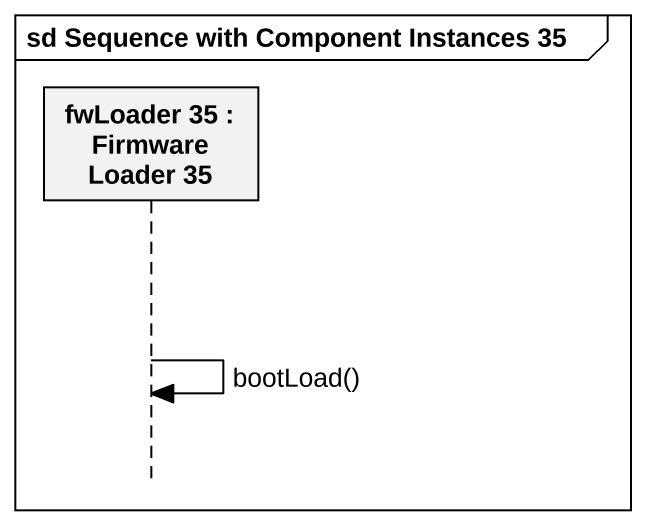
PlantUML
@startuml
mainframe sd Sequence with Component Instances 35
hide footbox
participant "fwLoader 35 : Firmware Loader 35" as fwLoader_35

fwLoader_35 -> fwLoader_35 : bootLoad()
@enduml
